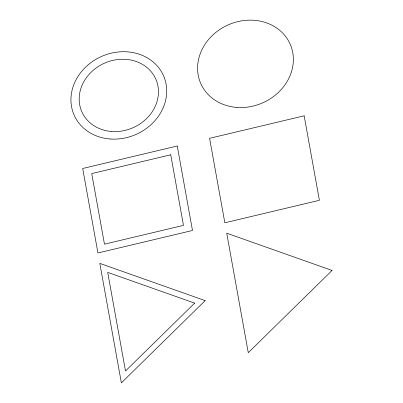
<?xml version="1.0" encoding="UTF-8"?>
<svg xmlns="http://www.w3.org/2000/svg" width="403" height="403" viewBox="0 0 403 403"><rect width="100%" height="100%" fill="white"/><g stroke="black" fill="none" stroke-linecap="round" stroke-linejoin="round"><path stroke-width="0.6" d="M194.664 303.121L125.499 370.997L107.707 272.373L194.664 303.121M205.157 300.628L121.374 382.85L99.813 263.376L205.157 300.628M332.057 270.448L248.273 352.67L226.718 233.201L332.057 270.448M177.255 146.002L82.696 168.489L97.934 252.968L192.498 230.481L177.255 146.002M304.159 115.822L209.595 138.31L224.839 222.788L319.403 200.301L304.159 115.822M170.731 154.797L91.728 173.587L104.463 244.168L183.466 225.383L170.731 154.797M236.863 107.425A48.849 42.642 -23.8 0 0 290.578 45.111A48.849 42.642 -23.8 0 0 208.981 39.026A48.849 42.642 -23.8 0 0 236.863 107.425M110.21 138.99A48.849 42.642 -23.8 0 0 163.925 76.681A48.849 42.642 -23.8 0 0 82.328 70.596A48.849 42.642 -23.8 0 0 110.21 138.99M111.691 131.484A40.431 35.293 -23.8 0 0 156.152 79.91A40.431 35.293 -23.8 0 0 88.615 74.872A40.431 35.293 -23.8 0 0 111.691 131.484"/></g></svg>
